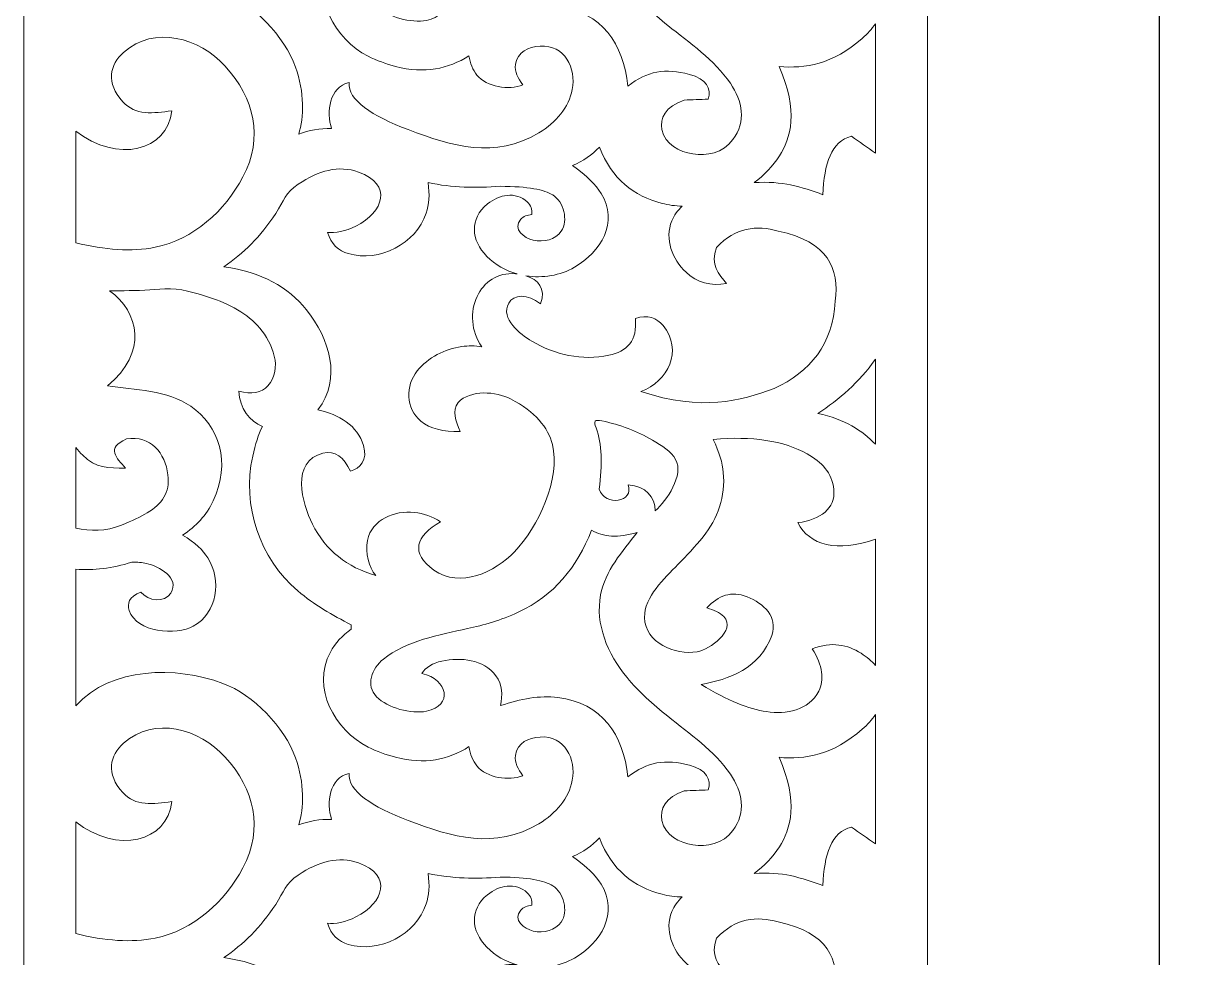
# Model space of a CAD drawing. Header units: centimetres. Extents: x 17 to 28.9, y -9.5 to 9.5.
# Drawn here: x 16.97 to 23.07, y -1.32 to 3.49 of the extents above; entities that cross this region are included whole.
import ezdxf

# ---------------------------------------------------------------- set-up
doc = ezdxf.new("R2010")
doc.units = ezdxf.units.CM
doc.header["$MEASUREMENT"] = 0
doc.layers.add('layer 1', color=7, linetype='Continuous')

msp = doc.modelspace()

# ---------------------------------------------------------------- linework, layer by layer
at = {"layer": 'layer 1', "color": 250}
msp.add_open_spline([(27.48861, -9.46485), (27.48861, -9.46485), (27.48861, 9.53516), (27.48861, 9.53516), (27.48861, 9.53516), (27.23113, 9.53516), (28.90808, 9.53516), (22.82826, 9.53516), (22.82826, 9.53516), (22.82826, 9.53516), (22.82826, -9.46485), (22.82826, -9.46485), (22.82826, -9.46485), (24.6422, -9.46485), (26.66111, -9.46485), (27.48861, -9.46485)], degree=3, knots=[0, 0, 0, 0, 0.2, 0.2, 0.2, 0.2, 0.4, 0.4, 0.4, 0.4, 0.6, 0.6, 0.6, 0.6, 1, 1, 1, 1], dxfattribs=at)
at = {"layer": 'layer 1', "color": 7, "lineweight": 9}
for points, knots in [([(21.63201, -9.5), (21.63201, -9.5), (21.63201, 9.50001), (21.63201, 9.50001), (21.63201, 9.50001), (21.37453, 9.50001), (23.05148, 9.50001), (16.97166, 9.50001), (16.97166, 9.50001), (16.97166, 9.50001), (16.97166, -9.5), (16.97166, -9.5), (16.97166, -9.5), (18.7856, -9.5), (20.80451, -9.5), (21.63201, -9.5)], [0, 0, 0, 0, 0.2, 0.2, 0.2, 0.2, 0.4, 0.4, 0.4, 0.4, 0.6, 0.6, 0.6, 0.6, 1, 1, 1, 1]), ([(17.24052, 3.53776), (17.424, 3.73893), (17.75547, 3.7425), (17.99873, 3.65286), (17.99873, 3.65286), (18.15651, 3.59472), (18.31619, 3.4272), (18.37345, 3.26876), (18.37345, 3.26876), (18.42013, 3.1396), (18.41673, 3.00834), (18.38955, 2.92314), (18.38955, 2.92314), (18.44291, 2.94218), (18.49859, 2.95428), (18.55936, 2.95111), (18.55936, 2.95111), (18.53105, 3.03683), (18.54714, 3.16508), (18.64925, 3.18884), (18.64925, 3.18884), (18.64219, 3.09862), (18.76868, 3.01637), (18.95433, 2.94586), (18.95433, 2.94586), (19.17997, 2.86016), (19.40154, 2.7938), (19.62764, 2.9294), (19.62764, 2.9294), (19.71701, 2.983), (19.78312, 3.06075), (19.80025, 3.15364), (19.80025, 3.15364), (19.82027, 3.26226), (19.76228, 3.38461), (19.63462, 3.3763), (19.63462, 3.3763), (19.57421, 3.37237), (19.51693, 3.34789), (19.50689, 3.28163), (19.50689, 3.28163), (19.50125, 3.24435), (19.52078, 3.21022), (19.54561, 3.17675), (19.54561, 3.17675), (19.47158, 3.14818), (19.36019, 3.16503), (19.30844, 3.2274), (19.30844, 3.2274), (19.28638, 3.25398), (19.27415, 3.28768), (19.26715, 3.32659), (19.26715, 3.32659), (19.16115, 3.25866), (19.03835, 3.23274), (18.88948, 3.27198), (18.88948, 3.27198), (18.84004, 3.28501), (18.79173, 3.30211), (18.74719, 3.32478), (18.74719, 3.32478), (18.57549, 3.41217), (18.45398, 3.62838), (18.55286, 3.81396), (18.55286, 3.81396), (18.57772, 3.86062), (18.61511, 3.90041), (18.66093, 3.93282), (18.66093, 3.93282), (18.66093, 3.93986), (18.66093, 3.9469), (18.66093, 3.95394), (18.66093, 3.95394), (18.56391, 4.00518), (18.46834, 4.05846), (18.38532, 4.12919), (18.38532, 4.12919), (18.18902, 4.29643), (18.09522, 4.57064), (18.1524, 4.82346), (18.1524, 4.82346), (18.16672, 4.88674), (18.18132, 4.93775), (18.20245, 4.97674), (18.20245, 4.97674), (18.13638, 5.00606), (18.08559, 5.06856), (18.08055, 5.15952), (18.08055, 5.15952), (18.14638, 5.14029), (18.19865, 5.15119), (18.23073, 5.18749), (18.23073, 5.18749), (18.30845, 5.27544), (18.25523, 5.40752), (18.18957, 5.48388), (18.18957, 5.48388), (18.12561, 5.55826), (18.03514, 5.60991), (17.92453, 5.64431), (17.92453, 5.64431), (17.85555, 5.66597), (17.77973, 5.69223), (17.6991, 5.68621), (17.6991, 5.68621), (17.63184, 5.68119), (17.56136, 5.67806), (17.48899, 5.67708), (17.48899, 5.67708), (17.46451, 5.67674), (17.43982, 5.67666), (17.41497, 5.67682), (17.41497, 5.67682), (17.5653, 5.5671), (17.61402, 5.35901), (17.40313, 5.18616), (17.40313, 5.18616), (17.54291, 5.16641), (17.71478, 5.16418), (17.83285, 5.08206), (17.83285, 5.08206), (17.97878, 4.98055), (18.04205, 4.79038), (17.94904, 4.59378), (17.94904, 4.59378), (17.91404, 4.5198), (17.86007, 4.46207), (17.79087, 4.41741), (17.79087, 4.41741), (17.85521, 4.37879), (17.89616, 4.33943), (17.92149, 4.29959), (17.92149, 4.29959), (17.99435, 4.185), (17.96924, 4.0165), (17.84611, 3.94739), (17.84611, 3.94739), (17.75993, 3.89902), (17.55249, 3.91435), (17.51588, 4.02797), (17.51588, 4.02797), (17.50403, 4.06475), (17.51291, 4.09745), (17.57571, 4.1238), (17.57571, 4.1238), (17.61428, 4.07506), (17.69866, 4.06763), (17.73024, 4.11849), (17.73024, 4.11849), (17.77896, 4.19697), (17.6675, 4.25659), (17.6051, 4.27103), (17.6051, 4.27103), (17.58235, 4.27629), (17.5573, 4.27865), (17.5295, 4.2776), (17.5295, 4.2776), (17.42794, 4.24532), (17.33237, 4.23501), (17.24052, 4.24105), (17.24052, 4.24105), (17.24052, 4.24105), (17.24052, 3.53776), (17.24052, 3.53776)], [0, 0, 0, 0, 0.0238095, 0.0238095, 0.0238095, 0.0238095, 0.047619, 0.047619, 0.047619, 0.047619, 0.0714286, 0.0714286, 0.0714286, 0.0714286, 0.0952381, 0.0952381, 0.0952381, 0.0952381, 0.1190476, 0.1190476, 0.1190476, 0.1190476, 0.1428571, 0.1428571, 0.1428571, 0.1428571, 0.1666667, 0.1666667, 0.1666667, 0.1666667, 0.1904762, 0.1904762, 0.1904762, 0.1904762, 0.2142857, 0.2142857, 0.2142857, 0.2142857, 0.2380952, 0.2380952, 0.2380952, 0.2380952, 0.2619048, 0.2619048, 0.2619048, 0.2619048, 0.2857143, 0.2857143, 0.2857143, 0.2857143, 0.3095238, 0.3095238, 0.3095238, 0.3095238, 0.3333333, 0.3333333, 0.3333333, 0.3333333, 0.3571429, 0.3571429, 0.3571429, 0.3571429, 0.3809524, 0.3809524, 0.3809524, 0.3809524, 0.4047619, 0.4047619, 0.4047619, 0.4047619, 0.4285714, 0.4285714, 0.4285714, 0.4285714, 0.452381, 0.452381, 0.452381, 0.452381, 0.4761905, 0.4761905, 0.4761905, 0.4761905, 0.5, 0.5, 0.5, 0.5, 0.5238095, 0.5238095, 0.5238095, 0.5238095, 0.547619, 0.547619, 0.547619, 0.547619, 0.5714286, 0.5714286, 0.5714286, 0.5714286, 0.5952381, 0.5952381, 0.5952381, 0.5952381, 0.6190476, 0.6190476, 0.6190476, 0.6190476, 0.6428571, 0.6428571, 0.6428571, 0.6428571, 0.6666667, 0.6666667, 0.6666667, 0.6666667, 0.6904762, 0.6904762, 0.6904762, 0.6904762, 0.7142857, 0.7142857, 0.7142857, 0.7142857, 0.7380952, 0.7380952, 0.7380952, 0.7380952, 0.7619048, 0.7619048, 0.7619048, 0.7619048, 0.7857143, 0.7857143, 0.7857143, 0.7857143, 0.8095238, 0.8095238, 0.8095238, 0.8095238, 0.8333333, 0.8333333, 0.8333333, 0.8333333, 0.8571429, 0.8571429, 0.8571429, 0.8571429, 0.8809524, 0.8809524, 0.8809524, 0.8809524, 0.9047619, 0.9047619, 0.9047619, 0.9047619, 0.9285714, 0.9285714, 0.9285714, 0.9285714, 0.952381, 0.952381, 0.952381, 0.952381, 1, 1, 1, 1]), ([(19.89947, 4.44202), (19.9605, 4.4084), (20.03647, 4.40069), (20.1343, 4.43084), (20.1343, 4.43084), (20.0594, 4.33492), (19.96916, 4.23211), (19.94609, 4.10887), (19.94609, 4.10887), (19.91789, 3.95828), (19.98086, 3.80562), (20.0824, 3.68259), (20.0824, 3.68259), (20.14309, 3.60906), (20.21603, 3.54501), (20.29234, 3.48354), (20.29234, 3.48354), (20.40608, 3.39192), (20.53192, 3.30692), (20.61542, 3.18475), (20.61542, 3.18475), (20.67835, 3.09266), (20.69724, 2.9881), (20.62856, 2.89448), (20.62856, 2.89448), (20.57646, 2.82345), (20.49241, 2.80977), (20.42229, 2.82039), (20.42229, 2.82039), (20.35102, 2.83118), (20.27904, 2.86963), (20.26224, 2.94607), (20.26224, 2.94607), (20.24965, 3.00335), (20.27969, 3.06542), (20.37735, 3.09875), (20.37735, 3.09875), (20.41866, 3.10025), (20.45997, 3.10175), (20.50128, 3.10325), (20.50128, 3.10325), (20.51782, 3.15753), (20.49243, 3.20713), (20.40409, 3.23087), (20.40409, 3.23087), (20.27931, 3.26441), (20.18774, 3.24821), (20.08667, 3.17085), (20.08667, 3.17085), (20.0641, 3.38823), (19.95401, 3.55254), (19.72494, 3.57997), (19.72494, 3.57997), (19.63303, 3.59098), (19.5342, 3.57428), (19.43051, 3.53819), (19.43051, 3.53819), (19.43996, 3.59221), (19.44166, 3.64495), (19.40654, 3.69154), (19.40654, 3.69154), (19.34199, 3.7772), (19.22564, 3.78871), (19.12752, 3.7676), (19.12752, 3.7676), (19.07831, 3.75702), (19.04508, 3.73514), (19.0247, 3.7042), (19.0247, 3.7042), (19.15947, 3.67346), (19.18732, 3.53752), (19.04847, 3.50937), (19.04847, 3.50937), (18.9702, 3.49349), (18.84796, 3.52612), (18.79153, 3.58318), (18.79153, 3.58318), (18.73214, 3.64325), (18.76798, 3.73029), (18.82613, 3.77754), (18.82613, 3.77754), (18.94287, 3.87242), (19.11561, 3.90327), (19.2591, 3.93507), (19.2591, 3.93507), (19.34242, 3.95353), (19.43196, 3.97708), (19.52153, 4.01945), (19.52153, 4.01945), (19.70733, 4.10733), (19.82314, 4.24952), (19.89947, 4.44202)], [0, 0, 0, 0, 0.0416667, 0.0416667, 0.0416667, 0.0416667, 0.0833333, 0.0833333, 0.0833333, 0.0833333, 0.125, 0.125, 0.125, 0.125, 0.1666667, 0.1666667, 0.1666667, 0.1666667, 0.2083333, 0.2083333, 0.2083333, 0.2083333, 0.25, 0.25, 0.25, 0.25, 0.2916667, 0.2916667, 0.2916667, 0.2916667, 0.3333333, 0.3333333, 0.3333333, 0.3333333, 0.375, 0.375, 0.375, 0.375, 0.4166667, 0.4166667, 0.4166667, 0.4166667, 0.4583333, 0.4583333, 0.4583333, 0.4583333, 0.5, 0.5, 0.5, 0.5, 0.5416667, 0.5416667, 0.5416667, 0.5416667, 0.5833333, 0.5833333, 0.5833333, 0.5833333, 0.625, 0.625, 0.625, 0.625, 0.6666667, 0.6666667, 0.6666667, 0.6666667, 0.7083333, 0.7083333, 0.7083333, 0.7083333, 0.75, 0.75, 0.75, 0.75, 0.7916667, 0.7916667, 0.7916667, 0.7916667, 0.8333333, 0.8333333, 0.8333333, 0.8333333, 0.875, 0.875, 0.875, 0.875, 0.9166667, 0.9166667, 0.9166667, 0.9166667, 1, 1, 1, 1]), ([(17.24052, 2.36295), (17.39125, 2.32504), (17.52861, 2.31518), (17.64958, 2.33947), (17.64958, 2.33947), (17.84473, 2.37864), (18.01141, 2.52836), (18.10203, 2.70207), (18.10203, 2.70207), (18.20923, 2.90757), (18.16276, 3.1051), (18.00879, 3.27466), (18.00879, 3.27466), (17.87871, 3.41791), (17.64614, 3.48671), (17.48617, 3.34414), (17.48617, 3.34414), (17.41582, 3.28144), (17.39453, 3.18739), (17.4825, 3.08994), (17.4825, 3.08994), (17.54715, 3.01832), (17.64036, 3.02923), (17.73479, 3.04365), (17.73479, 3.04365), (17.71523, 2.83542), (17.45339, 2.77062), (17.24052, 2.93895), (17.24052, 2.93895), (17.24052, 2.93895), (17.24052, 2.36295), (17.24052, 2.36295)], [0, 0, 0, 0, 0.1111111, 0.1111111, 0.1111111, 0.1111111, 0.2222222, 0.2222222, 0.2222222, 0.2222222, 0.3333333, 0.3333333, 0.3333333, 0.3333333, 0.4444444, 0.4444444, 0.4444444, 0.4444444, 0.5555556, 0.5555556, 0.5555556, 0.5555556, 0.6666667, 0.6666667, 0.6666667, 0.6666667, 0.7777778, 0.7777778, 0.7777778, 0.7777778, 1, 1, 1, 1]), ([(21.36314, 3.49212), (21.34529, 3.46583), (21.32244, 3.44041), (21.29515, 3.41663), (21.29515, 3.41663), (21.1412, 3.28245), (21.00149, 3.25931), (20.86632, 3.27165), (20.86632, 3.27165), (20.96894, 3.0395), (20.9259, 2.90136), (20.8677, 2.81025), (20.8677, 2.81025), (20.83441, 2.75812), (20.78948, 2.7117), (20.73732, 2.67305), (20.73732, 2.67305), (20.80843, 2.67672), (20.87503, 2.67224), (20.92503, 2.66149), (20.92503, 2.66149), (20.98388, 2.64882), (21.04056, 2.63057), (21.09219, 2.61016), (21.09219, 2.61016), (21.09846, 2.76995), (21.13534, 2.88735), (21.2396, 2.91147), (21.2396, 2.91147), (21.28078, 2.88264), (21.32196, 2.85382), (21.36314, 2.82499), (21.36314, 2.82499), (21.36314, 2.82499), (21.36314, 3.49212), (21.36314, 3.49212)], [0, 0, 0, 0, 0.1, 0.1, 0.1, 0.1, 0.2, 0.2, 0.2, 0.2, 0.3, 0.3, 0.3, 0.3, 0.4, 0.4, 0.4, 0.4, 0.5, 0.5, 0.5, 0.5, 0.6, 0.6, 0.6, 0.6, 0.7, 0.7, 0.7, 0.7, 0.8, 0.8, 0.8, 0.8, 1, 1, 1, 1]), ([(19.56122, 2.19232), (19.62266, 2.17293), (19.66712, 2.12839), (19.63626, 2.04839), (19.63626, 2.04839), (19.56984, 2.10115), (19.4976, 2.0971), (19.47233, 2.05143), (19.47233, 2.05143), (19.42769, 1.97075), (19.53256, 1.89113), (19.59126, 1.8554), (19.59126, 1.8554), (19.70764, 1.78457), (19.8538, 1.75395), (19.98788, 1.78251), (19.98788, 1.78251), (20.08194, 1.80255), (20.13704, 1.85755), (20.12552, 1.97233), (20.12552, 1.97233), (20.18778, 1.9942), (20.23618, 1.97479), (20.26795, 1.93593), (20.26795, 1.93593), (20.37302, 1.80739), (20.29356, 1.6487), (20.15377, 1.59574), (20.15377, 1.59574), (20.47347, 1.49224), (20.66108, 1.54725), (20.84104, 1.61143), (20.84104, 1.61143), (21.02734, 1.69801), (21.14321, 1.8397), (21.15618, 2.06193), (21.15618, 2.06193), (21.17598, 2.22992), (21.12168, 2.36787), (20.86249, 2.42275), (20.86249, 2.42275), (20.7496, 2.45414), (20.64143, 2.44313), (20.54362, 2.33884), (20.54362, 2.33884), (20.51086, 2.2479), (20.55575, 2.20132), (20.59607, 2.15214), (20.59607, 2.15214), (20.51434, 2.13919), (20.44341, 2.15581), (20.38649, 2.21075), (20.38649, 2.21075), (20.31614, 2.27865), (20.27453, 2.38107), (20.31333, 2.4761), (20.31333, 2.4761), (20.325, 2.50467), (20.34353, 2.52971), (20.36713, 2.55149), (20.36713, 2.55149), (20.33157, 2.55236), (20.29652, 2.55699), (20.26274, 2.56576), (20.26274, 2.56576), (20.11847, 2.60322), (20.00456, 2.68971), (19.93993, 2.85582), (19.93993, 2.85582), (19.90235, 2.81536), (19.85655, 2.78313), (19.80083, 2.76082), (19.80083, 2.76082), (19.87456, 2.70901), (19.92094, 2.6616), (19.94877, 2.61718), (19.94877, 2.61718), (20.0412, 2.46967), (19.94693, 2.31403), (19.81153, 2.23628), (19.81153, 2.23628), (19.73746, 2.19375), (19.64691, 2.17915), (19.56122, 2.19232)], [0, 0, 0, 0, 0.0454545, 0.0454545, 0.0454545, 0.0454545, 0.0909091, 0.0909091, 0.0909091, 0.0909091, 0.1363636, 0.1363636, 0.1363636, 0.1363636, 0.1818182, 0.1818182, 0.1818182, 0.1818182, 0.2272727, 0.2272727, 0.2272727, 0.2272727, 0.2727273, 0.2727273, 0.2727273, 0.2727273, 0.3181818, 0.3181818, 0.3181818, 0.3181818, 0.3636364, 0.3636364, 0.3636364, 0.3636364, 0.4090909, 0.4090909, 0.4090909, 0.4090909, 0.4545455, 0.4545455, 0.4545455, 0.4545455, 0.5, 0.5, 0.5, 0.5, 0.5454545, 0.5454545, 0.5454545, 0.5454545, 0.5909091, 0.5909091, 0.5909091, 0.5909091, 0.6363636, 0.6363636, 0.6363636, 0.6363636, 0.6818182, 0.6818182, 0.6818182, 0.6818182, 0.7272727, 0.7272727, 0.7272727, 0.7272727, 0.7727273, 0.7727273, 0.7727273, 0.7727273, 0.8181818, 0.8181818, 0.8181818, 0.8181818, 0.8636364, 0.8636364, 0.8636364, 0.8636364, 0.9090909, 0.9090909, 0.9090909, 0.9090909, 1, 1, 1, 1]), ([(18.48895, 1.50133), (18.59608, 1.47966), (18.69344, 1.41951), (18.72423, 1.31701), (18.72423, 1.31701), (18.74624, 1.24375), (18.7051, 1.19838), (18.65673, 1.18463), (18.65673, 1.18463), (18.62408, 1.25701), (18.57619, 1.29284), (18.51448, 1.27793), (18.51448, 1.27793), (18.34731, 1.23753), (18.40715, 1.01831), (18.46023, 0.91235), (18.46023, 0.91235), (18.52875, 0.77557), (18.63971, 0.68997), (18.78651, 0.64759), (18.78651, 0.64759), (18.75098, 0.69066), (18.73117, 0.76311), (18.74452, 0.82824), (18.74452, 0.82824), (18.76713, 0.93863), (18.88422, 0.98222), (18.98573, 0.97253), (18.98573, 0.97253), (19.03288, 0.96802), (19.07799, 0.95126), (19.12145, 0.92465), (19.12145, 0.92465), (18.99305, 0.8521), (18.96375, 0.76131), (19.08695, 0.67501), (19.08695, 0.67501), (19.22329, 0.5795), (19.39962, 0.66424), (19.50284, 0.77013), (19.50284, 0.77013), (19.62296, 0.89337), (19.74189, 1.1513), (19.69756, 1.32258), (19.69756, 1.32258), (19.67478, 1.41059), (19.61082, 1.49136), (19.48239, 1.55785), (19.48239, 1.55785), (19.40935, 1.59566), (19.27298, 1.60757), (19.21246, 1.53866), (19.21246, 1.53866), (19.17604, 1.49719), (19.20142, 1.44292), (19.22138, 1.38977), (19.22138, 1.38977), (19.13578, 1.38844), (19.06593, 1.40365), (19.01917, 1.4431), (19.01917, 1.4431), (18.94192, 1.50826), (18.93925, 1.62576), (19.00082, 1.70244), (19.00082, 1.70244), (19.05607, 1.77124), (19.14367, 1.81512), (19.23012, 1.82769), (19.23012, 1.82769), (19.26476, 1.83273), (19.29939, 1.83242), (19.33402, 1.82583), (19.33402, 1.82583), (19.27663, 1.90712), (19.27349, 2.00811), (19.30931, 2.08525), (19.30931, 2.08525), (19.34376, 2.15944), (19.41425, 2.21157), (19.50718, 2.2029), (19.50718, 2.2029), (19.51027, 2.20262), (19.51336, 2.20227), (19.51644, 2.20189), (19.51644, 2.20189), (19.45729, 2.21819), (19.40248, 2.24847), (19.35965, 2.29269), (19.35965, 2.29269), (19.27846, 2.37651), (19.26863, 2.48555), (19.36313, 2.56305), (19.36313, 2.56305), (19.42161, 2.61101), (19.50843, 2.62952), (19.56809, 2.57291), (19.56809, 2.57291), (19.58583, 2.55608), (19.59375, 2.53478), (19.59186, 2.50903), (19.59186, 2.50903), (19.56885, 2.50563), (19.54741, 2.49888), (19.53494, 2.48407), (19.53494, 2.48407), (19.49119, 2.43212), (19.55174, 2.38667), (19.59867, 2.37595), (19.59867, 2.37595), (19.65311, 2.36352), (19.71376, 2.37959), (19.74304, 2.42208), (19.74304, 2.42208), (19.78116, 2.4774), (19.75554, 2.57509), (19.69962, 2.609), (19.69962, 2.609), (19.65473, 2.63622), (19.57416, 2.65381), (19.42809, 2.6537), (19.42809, 2.6537), (19.30435, 2.64444), (19.18061, 2.64635), (19.05687, 2.6728), (19.05687, 2.6728), (19.06619, 2.61053), (19.06127, 2.55934), (19.0467, 2.51565), (19.0467, 2.51565), (18.99369, 2.35674), (18.80593, 2.26029), (18.64467, 2.30698), (18.64467, 2.30698), (18.59533, 2.32126), (18.55759, 2.35502), (18.53809, 2.41649), (18.53809, 2.41649), (18.57559, 2.4108), (18.63272, 2.42221), (18.68419, 2.4484), (18.68419, 2.4484), (18.8275, 2.52131), (18.87601, 2.6633), (18.6986, 2.72722), (18.6986, 2.72722), (18.59495, 2.76456), (18.4913, 2.73427), (18.38765, 2.66482), (18.38765, 2.66482), (18.32092, 2.62011), (18.31326, 2.58007), (18.27093, 2.51364), (18.27093, 2.51364), (18.194, 2.39295), (18.10237, 2.30797), (18.00424, 2.23877), (18.00424, 2.23877), (18.1999, 2.2122), (18.33531, 2.13352), (18.4281, 2.01798), (18.4281, 2.01798), (18.55025, 1.86587), (18.61151, 1.66363), (18.48895, 1.50133)], [0, 0, 0, 0, 0.0238095, 0.0238095, 0.0238095, 0.0238095, 0.047619, 0.047619, 0.047619, 0.047619, 0.0714286, 0.0714286, 0.0714286, 0.0714286, 0.0952381, 0.0952381, 0.0952381, 0.0952381, 0.1190476, 0.1190476, 0.1190476, 0.1190476, 0.1428571, 0.1428571, 0.1428571, 0.1428571, 0.1666667, 0.1666667, 0.1666667, 0.1666667, 0.1904762, 0.1904762, 0.1904762, 0.1904762, 0.2142857, 0.2142857, 0.2142857, 0.2142857, 0.2380952, 0.2380952, 0.2380952, 0.2380952, 0.2619048, 0.2619048, 0.2619048, 0.2619048, 0.2857143, 0.2857143, 0.2857143, 0.2857143, 0.3095238, 0.3095238, 0.3095238, 0.3095238, 0.3333333, 0.3333333, 0.3333333, 0.3333333, 0.3571429, 0.3571429, 0.3571429, 0.3571429, 0.3809524, 0.3809524, 0.3809524, 0.3809524, 0.4047619, 0.4047619, 0.4047619, 0.4047619, 0.4285714, 0.4285714, 0.4285714, 0.4285714, 0.452381, 0.452381, 0.452381, 0.452381, 0.4761905, 0.4761905, 0.4761905, 0.4761905, 0.5, 0.5, 0.5, 0.5, 0.5238095, 0.5238095, 0.5238095, 0.5238095, 0.547619, 0.547619, 0.547619, 0.547619, 0.5714286, 0.5714286, 0.5714286, 0.5714286, 0.5952381, 0.5952381, 0.5952381, 0.5952381, 0.6190476, 0.6190476, 0.6190476, 0.6190476, 0.6428571, 0.6428571, 0.6428571, 0.6428571, 0.6666667, 0.6666667, 0.6666667, 0.6666667, 0.6904762, 0.6904762, 0.6904762, 0.6904762, 0.7142857, 0.7142857, 0.7142857, 0.7142857, 0.7380952, 0.7380952, 0.7380952, 0.7380952, 0.7619048, 0.7619048, 0.7619048, 0.7619048, 0.7857143, 0.7857143, 0.7857143, 0.7857143, 0.8095238, 0.8095238, 0.8095238, 0.8095238, 0.8333333, 0.8333333, 0.8333333, 0.8333333, 0.8571429, 0.8571429, 0.8571429, 0.8571429, 0.8809524, 0.8809524, 0.8809524, 0.8809524, 0.9047619, 0.9047619, 0.9047619, 0.9047619, 0.9285714, 0.9285714, 0.9285714, 0.9285714, 0.952381, 0.952381, 0.952381, 0.952381, 1, 1, 1, 1]), ([(17.24052, -0.02388), (17.424, 0.17729), (17.75547, 0.18086), (17.99873, 0.09122), (17.99873, 0.09122), (18.15651, 0.03308), (18.31619, -0.13444), (18.37345, -0.29288), (18.37345, -0.29288), (18.42013, -0.42204), (18.41673, -0.5533), (18.38955, -0.6385), (18.38955, -0.6385), (18.44291, -0.61946), (18.49859, -0.60736), (18.55936, -0.61053), (18.55936, -0.61053), (18.53105, -0.52481), (18.54714, -0.39656), (18.64925, -0.3728), (18.64925, -0.3728), (18.64219, -0.46302), (18.76868, -0.54527), (18.95433, -0.61578), (18.95433, -0.61578), (19.17997, -0.70148), (19.40154, -0.76784), (19.62764, -0.63224), (19.62764, -0.63224), (19.71701, -0.57864), (19.78312, -0.50089), (19.80025, -0.408), (19.80025, -0.408), (19.82027, -0.29938), (19.76228, -0.17703), (19.63462, -0.18534), (19.63462, -0.18534), (19.57421, -0.18927), (19.51693, -0.21375), (19.50689, -0.28001), (19.50689, -0.28001), (19.50125, -0.31729), (19.52078, -0.35142), (19.54561, -0.38489), (19.54561, -0.38489), (19.47158, -0.41346), (19.36019, -0.39661), (19.30844, -0.33424), (19.30844, -0.33424), (19.28638, -0.30766), (19.27415, -0.27396), (19.26715, -0.23505), (19.26715, -0.23505), (19.16115, -0.30299), (19.03835, -0.3289), (18.88948, -0.28966), (18.88948, -0.28966), (18.84004, -0.27663), (18.79173, -0.25953), (18.74719, -0.23686), (18.74719, -0.23686), (18.57549, -0.14947), (18.45398, 0.06674), (18.55286, 0.25231), (18.55286, 0.25231), (18.57772, 0.29898), (18.61511, 0.33877), (18.66093, 0.37117), (18.66093, 0.37117), (18.66093, 0.37821), (18.66093, 0.38526), (18.66093, 0.3923), (18.66093, 0.3923), (18.56391, 0.44354), (18.46834, 0.49682), (18.38532, 0.56755), (18.38532, 0.56755), (18.18902, 0.73479), (18.09522, 1.009), (18.1524, 1.26182), (18.1524, 1.26182), (18.16672, 1.3251), (18.18132, 1.37611), (18.20245, 1.4151), (18.20245, 1.4151), (18.13638, 1.44442), (18.08559, 1.50692), (18.08055, 1.59788), (18.08055, 1.59788), (18.14638, 1.57865), (18.19865, 1.58955), (18.23073, 1.62585), (18.23073, 1.62585), (18.30845, 1.7138), (18.25523, 1.84588), (18.18957, 1.92224), (18.18957, 1.92224), (18.12561, 1.99662), (18.03514, 2.04827), (17.92453, 2.08267), (17.92453, 2.08267), (17.85555, 2.10433), (17.77973, 2.13058), (17.6991, 2.12457), (17.6991, 2.12457), (17.63184, 2.11955), (17.56136, 2.11642), (17.48899, 2.11544), (17.48899, 2.11544), (17.46451, 2.1151), (17.43982, 2.11501), (17.41497, 2.11518), (17.41497, 2.11518), (17.5653, 2.00546), (17.61402, 1.79737), (17.40313, 1.62452), (17.40313, 1.62452), (17.54291, 1.60477), (17.71478, 1.60254), (17.83285, 1.52041), (17.83285, 1.52041), (17.97878, 1.41891), (18.04205, 1.22874), (17.94904, 1.03214), (17.94904, 1.03214), (17.91404, 0.95815), (17.86007, 0.90043), (17.79087, 0.85577), (17.79087, 0.85577), (17.85521, 0.81714), (17.89616, 0.77779), (17.92149, 0.73795), (17.92149, 0.73795), (17.99435, 0.62335), (17.96924, 0.45486), (17.84611, 0.38575), (17.84611, 0.38575), (17.75993, 0.33738), (17.55249, 0.35271), (17.51588, 0.46633), (17.51588, 0.46633), (17.50403, 0.50311), (17.51291, 0.53581), (17.57571, 0.56216), (17.57571, 0.56216), (17.61428, 0.51342), (17.69866, 0.50599), (17.73024, 0.55685), (17.73024, 0.55685), (17.77896, 0.63533), (17.6675, 0.69495), (17.6051, 0.70938), (17.6051, 0.70938), (17.58235, 0.71465), (17.5573, 0.71701), (17.5295, 0.71596), (17.5295, 0.71596), (17.42794, 0.68368), (17.33237, 0.67337), (17.24052, 0.6794), (17.24052, 0.6794), (17.24052, 0.6794), (17.24052, -0.02388), (17.24052, -0.02388)], [0, 0, 0, 0, 0.0238095, 0.0238095, 0.0238095, 0.0238095, 0.047619, 0.047619, 0.047619, 0.047619, 0.0714286, 0.0714286, 0.0714286, 0.0714286, 0.0952381, 0.0952381, 0.0952381, 0.0952381, 0.1190476, 0.1190476, 0.1190476, 0.1190476, 0.1428571, 0.1428571, 0.1428571, 0.1428571, 0.1666667, 0.1666667, 0.1666667, 0.1666667, 0.1904762, 0.1904762, 0.1904762, 0.1904762, 0.2142857, 0.2142857, 0.2142857, 0.2142857, 0.2380952, 0.2380952, 0.2380952, 0.2380952, 0.2619048, 0.2619048, 0.2619048, 0.2619048, 0.2857143, 0.2857143, 0.2857143, 0.2857143, 0.3095238, 0.3095238, 0.3095238, 0.3095238, 0.3333333, 0.3333333, 0.3333333, 0.3333333, 0.3571429, 0.3571429, 0.3571429, 0.3571429, 0.3809524, 0.3809524, 0.3809524, 0.3809524, 0.4047619, 0.4047619, 0.4047619, 0.4047619, 0.4285714, 0.4285714, 0.4285714, 0.4285714, 0.452381, 0.452381, 0.452381, 0.452381, 0.4761905, 0.4761905, 0.4761905, 0.4761905, 0.5, 0.5, 0.5, 0.5, 0.5238095, 0.5238095, 0.5238095, 0.5238095, 0.547619, 0.547619, 0.547619, 0.547619, 0.5714286, 0.5714286, 0.5714286, 0.5714286, 0.5952381, 0.5952381, 0.5952381, 0.5952381, 0.6190476, 0.6190476, 0.6190476, 0.6190476, 0.6428571, 0.6428571, 0.6428571, 0.6428571, 0.6666667, 0.6666667, 0.6666667, 0.6666667, 0.6904762, 0.6904762, 0.6904762, 0.6904762, 0.7142857, 0.7142857, 0.7142857, 0.7142857, 0.7380952, 0.7380952, 0.7380952, 0.7380952, 0.7619048, 0.7619048, 0.7619048, 0.7619048, 0.7857143, 0.7857143, 0.7857143, 0.7857143, 0.8095238, 0.8095238, 0.8095238, 0.8095238, 0.8333333, 0.8333333, 0.8333333, 0.8333333, 0.8571429, 0.8571429, 0.8571429, 0.8571429, 0.8809524, 0.8809524, 0.8809524, 0.8809524, 0.9047619, 0.9047619, 0.9047619, 0.9047619, 0.9285714, 0.9285714, 0.9285714, 0.9285714, 0.952381, 0.952381, 0.952381, 0.952381, 1, 1, 1, 1]), ([(21.36314, 1.76201), (21.27825, 1.64271), (21.17636, 1.55455), (21.06559, 1.48269), (21.06559, 1.48269), (21.20671, 1.45307), (21.29496, 1.39408), (21.36314, 1.32393), (21.36314, 1.32393), (21.36314, 1.32393), (21.36314, 1.76201), (21.36314, 1.76201)], [0, 0, 0, 0, 0.25, 0.25, 0.25, 0.25, 0.5, 0.5, 0.5, 0.5, 1, 1, 1, 1]), ([(20.08797, 1.11507), (20.18058, 1.1087), (20.22666, 1.05305), (20.22786, 0.98085), (20.22786, 0.98085), (20.28714, 1.03432), (20.37719, 1.16494), (20.33291, 1.24552), (20.33291, 1.24552), (20.3102, 1.28685), (20.26118, 1.31674), (20.21353, 1.34509), (20.21353, 1.34509), (20.13448, 1.39214), (20.0469, 1.42399), (19.95305, 1.44447), (19.95305, 1.44447), (19.91412, 1.45296), (19.90971, 1.4424), (19.92275, 1.40819), (19.92275, 1.40819), (19.95385, 1.32658), (19.95633, 1.21873), (19.93863, 1.09238), (19.93863, 1.09238), (19.96893, 1.00177), (20.12192, 1.02486), (20.08797, 1.11507)], [0, 0, 0, 0, 0.125, 0.125, 0.125, 0.125, 0.25, 0.25, 0.25, 0.25, 0.375, 0.375, 0.375, 0.375, 0.5, 0.5, 0.5, 0.5, 0.625, 0.625, 0.625, 0.625, 0.75, 0.75, 0.75, 0.75, 1, 1, 1, 1]), ([(17.24052, 0.89218), (17.31523, 0.87497), (17.39403, 0.87289), (17.47659, 0.90695), (17.47659, 0.90695), (17.53067, 0.92926), (17.57438, 0.94971), (17.60892, 0.97052), (17.60892, 0.97052), (17.68424, 1.0159), (17.72686, 1.07334), (17.71539, 1.16573), (17.71539, 1.16573), (17.70134, 1.27903), (17.62684, 1.37215), (17.50175, 1.35109), (17.50175, 1.35109), (17.39375, 1.30547), (17.45035, 1.25299), (17.49726, 1.20092), (17.49726, 1.20092), (17.40596, 1.20092), (17.34656, 1.1997), (17.27419, 1.26862), (17.27419, 1.26862), (17.26282, 1.27946), (17.25158, 1.29214), (17.24052, 1.30717), (17.24052, 1.30717), (17.24052, 1.30717), (17.24052, 0.89218), (17.24052, 0.89218)], [0, 0, 0, 0, 0.1111111, 0.1111111, 0.1111111, 0.1111111, 0.2222222, 0.2222222, 0.2222222, 0.2222222, 0.3333333, 0.3333333, 0.3333333, 0.3333333, 0.4444444, 0.4444444, 0.4444444, 0.4444444, 0.5555556, 0.5555556, 0.5555556, 0.5555556, 0.6666667, 0.6666667, 0.6666667, 0.6666667, 0.7777778, 0.7777778, 0.7777778, 0.7777778, 1, 1, 1, 1]), ([(21.36314, 0.83494), (21.16782, 0.76422), (21.01996, 0.80361), (20.96384, 0.91971), (20.96384, 0.91971), (21.07915, 0.93499), (21.15843, 0.99219), (21.14868, 1.08996), (21.14868, 1.08996), (21.1398, 1.179), (21.08531, 1.23148), (21.0111, 1.27405), (21.0111, 1.27405), (20.89206, 1.34232), (20.7243, 1.36682), (20.52731, 1.34911), (20.52731, 1.34911), (20.55882, 1.28222), (20.57384, 1.22711), (20.57885, 1.17915), (20.57885, 1.17915), (20.59168, 1.05641), (20.54985, 0.94017), (20.47435, 0.84713), (20.47435, 0.84713), (20.43302, 0.79619), (20.38867, 0.74944), (20.34517, 0.704), (20.34517, 0.704), (20.27543, 0.63116), (20.17038, 0.53964), (20.17266, 0.43042), (20.17266, 0.43042), (20.17537, 0.3012), (20.3305, 0.23404), (20.44416, 0.25453), (20.44416, 0.25453), (20.50868, 0.26617), (20.64657, 0.36229), (20.58132, 0.43587), (20.58132, 0.43587), (20.562, 0.45767), (20.52958, 0.46993), (20.4944, 0.48019), (20.4944, 0.48019), (20.55142, 0.5449), (20.6219, 0.56972), (20.70097, 0.53768), (20.70097, 0.53768), (20.78828, 0.50229), (20.86114, 0.43618), (20.82842, 0.33881), (20.82842, 0.33881), (20.77162, 0.1698), (20.6044, 0.11088), (20.46477, 0.08522), (20.46477, 0.08522), (20.60072, 0.00196), (20.71074, -0.04096), (20.80175, -0.05432), (20.80175, -0.05432), (20.90321, -0.06922), (21.01846, -0.04897), (21.07072, 0.05115), (21.07072, 0.05115), (21.10129, 0.1097), (21.0902, 0.1825), (21.03747, 0.26954), (21.03747, 0.26954), (21.13913, 0.30824), (21.21895, 0.29017), (21.28893, 0.2465), (21.28893, 0.2465), (21.32002, 0.2271), (21.34458, 0.20574), (21.36314, 0.18305), (21.36314, 0.18305), (21.36314, 0.18305), (21.36314, 0.83494), (21.36314, 0.83494)], [0, 0, 0, 0, 0.047619, 0.047619, 0.047619, 0.047619, 0.0952381, 0.0952381, 0.0952381, 0.0952381, 0.1428571, 0.1428571, 0.1428571, 0.1428571, 0.1904762, 0.1904762, 0.1904762, 0.1904762, 0.2380952, 0.2380952, 0.2380952, 0.2380952, 0.2857143, 0.2857143, 0.2857143, 0.2857143, 0.3333333, 0.3333333, 0.3333333, 0.3333333, 0.3809524, 0.3809524, 0.3809524, 0.3809524, 0.4285714, 0.4285714, 0.4285714, 0.4285714, 0.4761905, 0.4761905, 0.4761905, 0.4761905, 0.5238095, 0.5238095, 0.5238095, 0.5238095, 0.5714286, 0.5714286, 0.5714286, 0.5714286, 0.6190476, 0.6190476, 0.6190476, 0.6190476, 0.6666667, 0.6666667, 0.6666667, 0.6666667, 0.7142857, 0.7142857, 0.7142857, 0.7142857, 0.7619048, 0.7619048, 0.7619048, 0.7619048, 0.8095238, 0.8095238, 0.8095238, 0.8095238, 0.8571429, 0.8571429, 0.8571429, 0.8571429, 0.9047619, 0.9047619, 0.9047619, 0.9047619, 1, 1, 1, 1]), ([(19.89947, 0.88038), (19.9605, 0.84676), (20.03647, 0.83904), (20.1343, 0.8692), (20.1343, 0.8692), (20.0594, 0.77328), (19.96916, 0.67047), (19.94609, 0.54723), (19.94609, 0.54723), (19.91789, 0.39664), (19.98086, 0.24398), (20.0824, 0.12095), (20.0824, 0.12095), (20.14309, 0.04742), (20.21603, -0.01663), (20.29234, -0.0781), (20.29234, -0.0781), (20.40608, -0.16972), (20.53192, -0.25472), (20.61542, -0.37689), (20.61542, -0.37689), (20.67835, -0.46898), (20.69724, -0.57354), (20.62856, -0.66716), (20.62856, -0.66716), (20.57646, -0.73819), (20.49241, -0.75187), (20.42229, -0.74125), (20.42229, -0.74125), (20.35102, -0.73046), (20.27904, -0.69201), (20.26224, -0.61557), (20.26224, -0.61557), (20.24965, -0.55829), (20.27969, -0.49622), (20.37735, -0.4629), (20.37735, -0.4629), (20.41866, -0.46139), (20.45997, -0.45989), (20.50128, -0.45839), (20.50128, -0.45839), (20.51782, -0.40411), (20.49243, -0.35451), (20.40409, -0.33077), (20.40409, -0.33077), (20.27931, -0.29724), (20.18774, -0.31343), (20.08667, -0.39079), (20.08667, -0.39079), (20.0641, -0.17341), (19.95401, -0.0091), (19.72494, 0.01833), (19.72494, 0.01833), (19.63303, 0.02934), (19.5342, 0.01264), (19.43051, -0.02345), (19.43051, -0.02345), (19.43996, 0.03057), (19.44166, 0.0833), (19.40654, 0.1299), (19.40654, 0.1299), (19.34199, 0.21556), (19.22564, 0.22707), (19.12752, 0.20596), (19.12752, 0.20596), (19.07831, 0.19538), (19.04508, 0.1735), (19.0247, 0.14256), (19.0247, 0.14256), (19.15947, 0.11182), (19.18732, -0.02412), (19.04847, -0.05228), (19.04847, -0.05228), (18.9702, -0.06815), (18.84796, -0.03552), (18.79153, 0.02154), (18.79153, 0.02154), (18.73214, 0.0816), (18.76798, 0.16864), (18.82613, 0.2159), (18.82613, 0.2159), (18.94287, 0.31078), (19.11561, 0.34162), (19.2591, 0.37343), (19.2591, 0.37343), (19.34242, 0.39189), (19.43196, 0.41544), (19.52153, 0.45781), (19.52153, 0.45781), (19.70733, 0.54569), (19.82314, 0.68787), (19.89947, 0.88038)], [0, 0, 0, 0, 0.0416667, 0.0416667, 0.0416667, 0.0416667, 0.0833333, 0.0833333, 0.0833333, 0.0833333, 0.125, 0.125, 0.125, 0.125, 0.1666667, 0.1666667, 0.1666667, 0.1666667, 0.2083333, 0.2083333, 0.2083333, 0.2083333, 0.25, 0.25, 0.25, 0.25, 0.2916667, 0.2916667, 0.2916667, 0.2916667, 0.3333333, 0.3333333, 0.3333333, 0.3333333, 0.375, 0.375, 0.375, 0.375, 0.4166667, 0.4166667, 0.4166667, 0.4166667, 0.4583333, 0.4583333, 0.4583333, 0.4583333, 0.5, 0.5, 0.5, 0.5, 0.5416667, 0.5416667, 0.5416667, 0.5416667, 0.5833333, 0.5833333, 0.5833333, 0.5833333, 0.625, 0.625, 0.625, 0.625, 0.6666667, 0.6666667, 0.6666667, 0.6666667, 0.7083333, 0.7083333, 0.7083333, 0.7083333, 0.75, 0.75, 0.75, 0.75, 0.7916667, 0.7916667, 0.7916667, 0.7916667, 0.8333333, 0.8333333, 0.8333333, 0.8333333, 0.875, 0.875, 0.875, 0.875, 0.9166667, 0.9166667, 0.9166667, 0.9166667, 1, 1, 1, 1]), ([(17.24052, -1.19869), (17.39125, -1.2366), (17.52861, -1.24646), (17.64958, -1.22217), (17.64958, -1.22217), (17.84473, -1.183), (18.01141, -1.03328), (18.10203, -0.85958), (18.10203, -0.85958), (18.20923, -0.65407), (18.16276, -0.45654), (18.00879, -0.28698), (18.00879, -0.28698), (17.87871, -0.14373), (17.64614, -0.07493), (17.48617, -0.21751), (17.48617, -0.21751), (17.41582, -0.2802), (17.39453, -0.37425), (17.4825, -0.4717), (17.4825, -0.4717), (17.54715, -0.54332), (17.64036, -0.53241), (17.73479, -0.51799), (17.73479, -0.51799), (17.71523, -0.72622), (17.45339, -0.79102), (17.24052, -0.62269), (17.24052, -0.62269), (17.24052, -0.62269), (17.24052, -1.19869), (17.24052, -1.19869)], [0, 0, 0, 0, 0.1111111, 0.1111111, 0.1111111, 0.1111111, 0.2222222, 0.2222222, 0.2222222, 0.2222222, 0.3333333, 0.3333333, 0.3333333, 0.3333333, 0.4444444, 0.4444444, 0.4444444, 0.4444444, 0.5555556, 0.5555556, 0.5555556, 0.5555556, 0.6666667, 0.6666667, 0.6666667, 0.6666667, 0.7777778, 0.7777778, 0.7777778, 0.7777778, 1, 1, 1, 1]), ([(21.36314, -0.06952), (21.34529, -0.09581), (21.32244, -0.12123), (21.29515, -0.14501), (21.29515, -0.14501), (21.1412, -0.27919), (21.00149, -0.30233), (20.86632, -0.29), (20.86632, -0.29), (20.96894, -0.52214), (20.9259, -0.66028), (20.8677, -0.75139), (20.8677, -0.75139), (20.83441, -0.80352), (20.78948, -0.84994), (20.73732, -0.88859), (20.73732, -0.88859), (20.80843, -0.88492), (20.87503, -0.8894), (20.92503, -0.90015), (20.92503, -0.90015), (20.98388, -0.91282), (21.04056, -0.93107), (21.09219, -0.95148), (21.09219, -0.95148), (21.09846, -0.79169), (21.13534, -0.67429), (21.2396, -0.65017), (21.2396, -0.65017), (21.28078, -0.679), (21.32196, -0.70782), (21.36314, -0.73665), (21.36314, -0.73665), (21.36314, -0.73665), (21.36314, -0.06952), (21.36314, -0.06952)], [0, 0, 0, 0, 0.1, 0.1, 0.1, 0.1, 0.2, 0.2, 0.2, 0.2, 0.3, 0.3, 0.3, 0.3, 0.4, 0.4, 0.4, 0.4, 0.5, 0.5, 0.5, 0.5, 0.6, 0.6, 0.6, 0.6, 0.7, 0.7, 0.7, 0.7, 0.8, 0.8, 0.8, 0.8, 1, 1, 1, 1]), ([(19.56122, -1.36932), (19.62266, -1.38871), (19.66712, -1.43325), (19.63626, -1.51325), (19.63626, -1.51325), (19.56984, -1.46049), (19.4976, -1.46454), (19.47233, -1.51021), (19.47233, -1.51021), (19.42769, -1.59089), (19.53256, -1.67051), (19.59126, -1.70624), (19.59126, -1.70624), (19.70764, -1.77707), (19.8538, -1.80769), (19.98788, -1.77913), (19.98788, -1.77913), (20.08194, -1.75909), (20.13704, -1.70409), (20.12552, -1.58931), (20.12552, -1.58931), (20.18778, -1.56744), (20.23618, -1.58685), (20.26795, -1.62571), (20.26795, -1.62571), (20.37302, -1.75425), (20.29356, -1.91295), (20.15377, -1.9659), (20.15377, -1.9659), (20.47347, -2.0694), (20.66108, -2.01439), (20.84104, -1.95021), (20.84104, -1.95021), (21.02734, -1.86363), (21.14321, -1.72194), (21.15618, -1.49971), (21.15618, -1.49971), (21.17598, -1.33172), (21.12168, -1.19377), (20.86249, -1.13889), (20.86249, -1.13889), (20.7496, -1.1075), (20.64143, -1.11851), (20.54362, -1.2228), (20.54362, -1.2228), (20.51086, -1.31374), (20.55575, -1.36032), (20.59607, -1.4095), (20.59607, -1.4095), (20.51434, -1.42245), (20.44341, -1.40583), (20.38649, -1.35089), (20.38649, -1.35089), (20.31614, -1.28299), (20.27453, -1.18057), (20.31333, -1.08555), (20.31333, -1.08555), (20.325, -1.05697), (20.34353, -1.03194), (20.36713, -1.01015), (20.36713, -1.01015), (20.33157, -1.00928), (20.29652, -1.00465), (20.26274, -0.99588), (20.26274, -0.99588), (20.11847, -0.95842), (20.00456, -0.87193), (19.93993, -0.70582), (19.93993, -0.70582), (19.90235, -0.74628), (19.85655, -0.77851), (19.80083, -0.80082), (19.80083, -0.80082), (19.87456, -0.85263), (19.92094, -0.90004), (19.94877, -0.94446), (19.94877, -0.94446), (20.0412, -1.09197), (19.94693, -1.24761), (19.81153, -1.32536), (19.81153, -1.32536), (19.73746, -1.36789), (19.64691, -1.38249), (19.56122, -1.36932)], [0, 0, 0, 0, 0.0454545, 0.0454545, 0.0454545, 0.0454545, 0.0909091, 0.0909091, 0.0909091, 0.0909091, 0.1363636, 0.1363636, 0.1363636, 0.1363636, 0.1818182, 0.1818182, 0.1818182, 0.1818182, 0.2272727, 0.2272727, 0.2272727, 0.2272727, 0.2727273, 0.2727273, 0.2727273, 0.2727273, 0.3181818, 0.3181818, 0.3181818, 0.3181818, 0.3636364, 0.3636364, 0.3636364, 0.3636364, 0.4090909, 0.4090909, 0.4090909, 0.4090909, 0.4545455, 0.4545455, 0.4545455, 0.4545455, 0.5, 0.5, 0.5, 0.5, 0.5454545, 0.5454545, 0.5454545, 0.5454545, 0.5909091, 0.5909091, 0.5909091, 0.5909091, 0.6363636, 0.6363636, 0.6363636, 0.6363636, 0.6818182, 0.6818182, 0.6818182, 0.6818182, 0.7272727, 0.7272727, 0.7272727, 0.7272727, 0.7727273, 0.7727273, 0.7727273, 0.7727273, 0.8181818, 0.8181818, 0.8181818, 0.8181818, 0.8636364, 0.8636364, 0.8636364, 0.8636364, 0.9090909, 0.9090909, 0.9090909, 0.9090909, 1, 1, 1, 1]), ([(18.48895, -2.06031), (18.59608, -2.08198), (18.69344, -2.14213), (18.72423, -2.24463), (18.72423, -2.24463), (18.74624, -2.31789), (18.7051, -2.36326), (18.65673, -2.37701), (18.65673, -2.37701), (18.62408, -2.30463), (18.57619, -2.2688), (18.51448, -2.28371), (18.51448, -2.28371), (18.34731, -2.32411), (18.40715, -2.54333), (18.46023, -2.64929), (18.46023, -2.64929), (18.52875, -2.78607), (18.63971, -2.87167), (18.78651, -2.91405), (18.78651, -2.91405), (18.75098, -2.87098), (18.73117, -2.79853), (18.74452, -2.7334), (18.74452, -2.7334), (18.76713, -2.62302), (18.88422, -2.57942), (18.98573, -2.58912), (18.98573, -2.58912), (19.03288, -2.59362), (19.07799, -2.61038), (19.12145, -2.63699), (19.12145, -2.63699), (18.99305, -2.70954), (18.96375, -2.80033), (19.08695, -2.88663), (19.08695, -2.88663), (19.22329, -2.98214), (19.39962, -2.8974), (19.50284, -2.79151), (19.50284, -2.79151), (19.62296, -2.66828), (19.74189, -2.41034), (19.69756, -2.23906), (19.69756, -2.23906), (19.67478, -2.15105), (19.61082, -2.07028), (19.48239, -2.00379), (19.48239, -2.00379), (19.40935, -1.96598), (19.27298, -1.95407), (19.21246, -2.02298), (19.21246, -2.02298), (19.17604, -2.06445), (19.20142, -2.11873), (19.22138, -2.17187), (19.22138, -2.17187), (19.13578, -2.1732), (19.06593, -2.15799), (19.01917, -2.11854), (19.01917, -2.11854), (18.94192, -2.05338), (18.93925, -1.93588), (19.00082, -1.8592), (19.00082, -1.8592), (19.05607, -1.7904), (19.14367, -1.74652), (19.23012, -1.73395), (19.23012, -1.73395), (19.26476, -1.72891), (19.29939, -1.72922), (19.33402, -1.73581), (19.33402, -1.73581), (19.27663, -1.65452), (19.27349, -1.55353), (19.30931, -1.47639), (19.30931, -1.47639), (19.34376, -1.4022), (19.41425, -1.35007), (19.50718, -1.35874), (19.50718, -1.35874), (19.51027, -1.35902), (19.51336, -1.35937), (19.51644, -1.35976), (19.51644, -1.35976), (19.45729, -1.34345), (19.40248, -1.31317), (19.35965, -1.26895), (19.35965, -1.26895), (19.27846, -1.18513), (19.26863, -1.07609), (19.36313, -0.99859), (19.36313, -0.99859), (19.42161, -0.95063), (19.50843, -0.93212), (19.56809, -0.98873), (19.56809, -0.98873), (19.58583, -1.00556), (19.59375, -1.02686), (19.59186, -1.05261), (19.59186, -1.05261), (19.56885, -1.05601), (19.54741, -1.06276), (19.53494, -1.07757), (19.53494, -1.07757), (19.49119, -1.12952), (19.55174, -1.17497), (19.59867, -1.18569), (19.59867, -1.18569), (19.65311, -1.19812), (19.71376, -1.18206), (19.74304, -1.13956), (19.74304, -1.13956), (19.78116, -1.08424), (19.75554, -0.98655), (19.69962, -0.95264), (19.69962, -0.95264), (19.65473, -0.92542), (19.57416, -0.90783), (19.42809, -0.90795), (19.42809, -0.90795), (19.30435, -0.9172), (19.18061, -0.9153), (19.05687, -0.88884), (19.05687, -0.88884), (19.06619, -0.95111), (19.06127, -1.00231), (19.0467, -1.04599), (19.0467, -1.04599), (18.99369, -1.2049), (18.80593, -1.30135), (18.64467, -1.25467), (18.64467, -1.25467), (18.59533, -1.24038), (18.55759, -1.20663), (18.53809, -1.14515), (18.53809, -1.14515), (18.57559, -1.15084), (18.63272, -1.13943), (18.68419, -1.11324), (18.68419, -1.11324), (18.8275, -1.04033), (18.87601, -0.89834), (18.6986, -0.83442), (18.6986, -0.83442), (18.59495, -0.79708), (18.4913, -0.82737), (18.38765, -0.89682), (18.38765, -0.89682), (18.32092, -0.94153), (18.31326, -0.98158), (18.27093, -1.048), (18.27093, -1.048), (18.194, -1.16869), (18.10237, -1.25367), (18.00424, -1.32287), (18.00424, -1.32287), (18.1999, -1.34945), (18.33531, -1.42812), (18.4281, -1.54366), (18.4281, -1.54366), (18.55025, -1.69577), (18.61151, -1.89801), (18.48895, -2.06031)], [0, 0, 0, 0, 0.0238095, 0.0238095, 0.0238095, 0.0238095, 0.047619, 0.047619, 0.047619, 0.047619, 0.0714286, 0.0714286, 0.0714286, 0.0714286, 0.0952381, 0.0952381, 0.0952381, 0.0952381, 0.1190476, 0.1190476, 0.1190476, 0.1190476, 0.1428571, 0.1428571, 0.1428571, 0.1428571, 0.1666667, 0.1666667, 0.1666667, 0.1666667, 0.1904762, 0.1904762, 0.1904762, 0.1904762, 0.2142857, 0.2142857, 0.2142857, 0.2142857, 0.2380952, 0.2380952, 0.2380952, 0.2380952, 0.2619048, 0.2619048, 0.2619048, 0.2619048, 0.2857143, 0.2857143, 0.2857143, 0.2857143, 0.3095238, 0.3095238, 0.3095238, 0.3095238, 0.3333333, 0.3333333, 0.3333333, 0.3333333, 0.3571429, 0.3571429, 0.3571429, 0.3571429, 0.3809524, 0.3809524, 0.3809524, 0.3809524, 0.4047619, 0.4047619, 0.4047619, 0.4047619, 0.4285714, 0.4285714, 0.4285714, 0.4285714, 0.452381, 0.452381, 0.452381, 0.452381, 0.4761905, 0.4761905, 0.4761905, 0.4761905, 0.5, 0.5, 0.5, 0.5, 0.5238095, 0.5238095, 0.5238095, 0.5238095, 0.547619, 0.547619, 0.547619, 0.547619, 0.5714286, 0.5714286, 0.5714286, 0.5714286, 0.5952381, 0.5952381, 0.5952381, 0.5952381, 0.6190476, 0.6190476, 0.6190476, 0.6190476, 0.6428571, 0.6428571, 0.6428571, 0.6428571, 0.6666667, 0.6666667, 0.6666667, 0.6666667, 0.6904762, 0.6904762, 0.6904762, 0.6904762, 0.7142857, 0.7142857, 0.7142857, 0.7142857, 0.7380952, 0.7380952, 0.7380952, 0.7380952, 0.7619048, 0.7619048, 0.7619048, 0.7619048, 0.7857143, 0.7857143, 0.7857143, 0.7857143, 0.8095238, 0.8095238, 0.8095238, 0.8095238, 0.8333333, 0.8333333, 0.8333333, 0.8333333, 0.8571429, 0.8571429, 0.8571429, 0.8571429, 0.8809524, 0.8809524, 0.8809524, 0.8809524, 0.9047619, 0.9047619, 0.9047619, 0.9047619, 0.9285714, 0.9285714, 0.9285714, 0.9285714, 0.952381, 0.952381, 0.952381, 0.952381, 1, 1, 1, 1])]:
    msp.add_open_spline(points, degree=3, knots=knots, dxfattribs=at)

doc.saveas('drawing.dxf')
